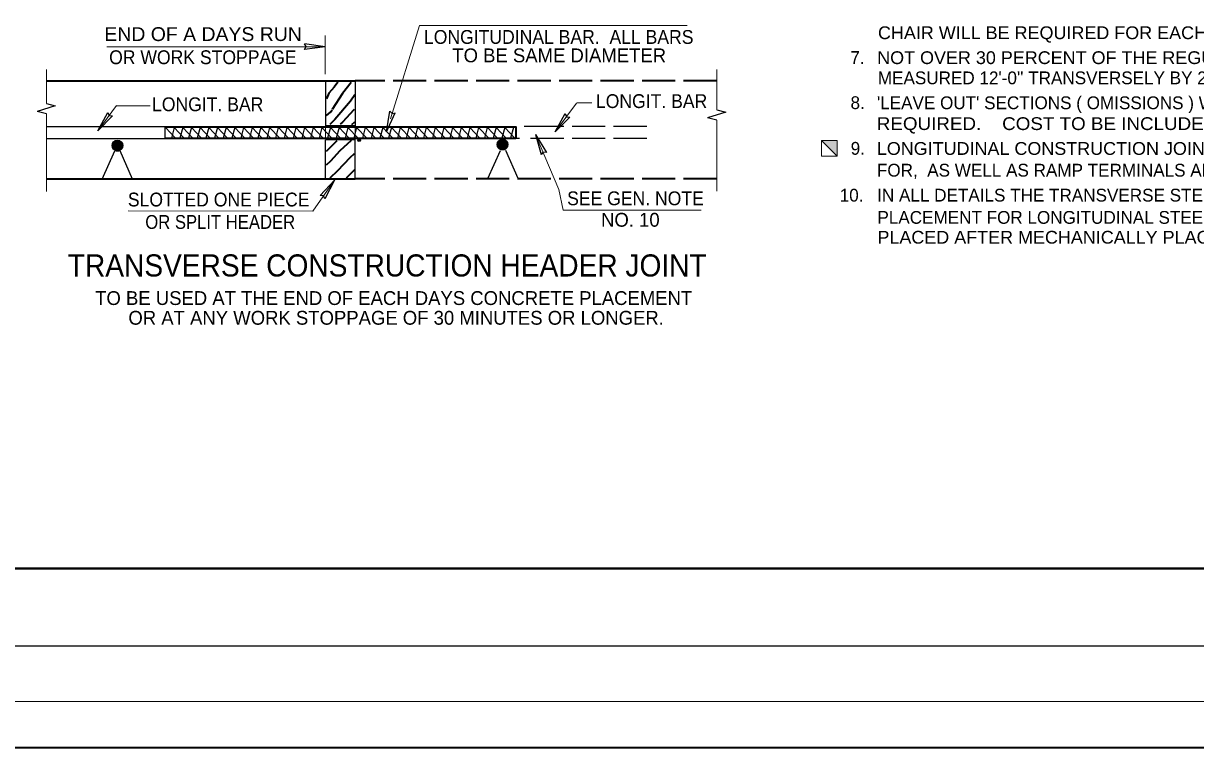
# Model space of a CAD drawing. Extents: x 34107 to 34476, y -21997 to -21727.
# Drawn here: x 34205.6 to 34311.6, y -21997.5 to -21932 of the extents above; entities that cross this region are included whole.
import ezdxf

# ---------------------------------------------------------------- set-up
doc = ezdxf.new("R2010")
doc.units = 0
doc.header["$LTSCALE"] = 0.5
doc.header["$PDMODE"] = 32
doc.header["$PDSIZE"] = 0.25
doc.linetypes.add('LONG_DASHED', pattern=[7.5, 6, -1.5])
doc.layers.add('1', color=7, linetype='Continuous', lineweight=25)

msp = doc.modelspace()

# ---------------------------------------------------------------- hatches: boundary and pattern name
at = {"layer": '1'}
msp.add_hatch(color=256, dxfattribs=at).paths.add_polyline_path([(34277.756, -21942.5956), (34279.1987, -21944.0408), (34279.1987, -21942.5956)])

# ---------------------------------------------------------------- linework, layer by layer
at = {"layer": '1', "lineweight": 13}
for p, q in [((34232.9225, -21936.6134), (34232.9225, -21933.115)), ((34232.9225, -21934.1305), (34213.1878, -21934.1305)), ((34207.7198, -21939.2548), (34207.7198, -21936.2028)), ((34268.3075, -21939.8414), (34268.3075, -21936.2027)), ((34212.3652, -21941.7228), (34214.0682, -21939.4605)), ((34214.0792, -21939.462), (34217.0948, -21939.462)), ((34253.6877, -21941.8353), (34255.6364, -21939.2463)), ((34255.6477, -21939.2143), (34257.0019, -21939.2143)), ((34207.7198, -21940.1977), (34207.7198, -21947.2192)), ((34232.9535, -21941.2563), (34235.6212, -21941.2563)), ((34268.3075, -21940.7843), (34268.3075, -21947.1783)), ((34232.9353, -21942.5456), (34235.6078, -21942.5456)), ((34254.4184, -21948.9128), (34266.8841, -21948.9128))]:
    msp.add_line(p, q, dxfattribs=at)
at = {"layer": '1'}
for p, q in [((34232.9225, -21934.1303), (34231.0492, -21933.8729)), ((34232.9225, -21934.1303), (34231.0492, -21934.3877)), ((34232.9353, -21937.2324), (34232.9353, -21938.1516)), ((34235.6212, -21937.2288), (34235.6212, -21941.2867)), ((34232.9353, -21938.0387), (34232.9353, -21941.2563)), ((34207.7198, -21940.1977), (34206.8885, -21939.9758)), ((34212.3662, -21941.7231), (34213.2872, -21940.0717)), ((34212.3662, -21941.7231), (34213.6985, -21940.3812)), ((34238.4497, -21941.8211), (34238.7592, -21939.9556)), ((34238.4497, -21941.8211), (34239.2508, -21940.1082)), ((34253.6887, -21941.8356), (34254.6096, -21940.184)), ((34253.6887, -21941.8356), (34255.0208, -21940.4936)), ((34207.7198, -21941.3552), (34250.161, -21941.3552)), ((34218.4884, -21941.4303), (34219.4002, -21942.3938)), ((34219.2638, -21941.4303), (34219.0167, -21942.3938)), ((34219.2638, -21941.4303), (34220.1755, -21942.3938)), ((34220.0393, -21941.4303), (34219.7921, -21942.3938)), ((34220.0477, -21941.4388), (34220.9593, -21942.4023)), ((34220.8231, -21941.4388), (34220.5759, -21942.4023)), ((34220.8315, -21941.4388), (34221.7432, -21942.4023)), ((34221.6069, -21941.4388), (34221.3597, -21942.4023)), ((34221.6153, -21941.4388), (34222.5271, -21942.4023)), ((34222.3907, -21941.4388), (34222.1436, -21942.4023)), ((34222.3992, -21941.4388), (34223.3109, -21942.4023)), ((34223.1746, -21941.4388), (34222.9275, -21942.4023)), ((34223.1831, -21941.4303), (34224.0948, -21942.3938)), ((34223.9585, -21941.4303), (34223.7114, -21942.3938)), ((34223.967, -21941.4303), (34224.8787, -21942.3938)), ((34224.7423, -21941.4303), (34224.4952, -21942.3938)), ((34224.7508, -21941.4303), (34225.6625, -21942.3938)), ((34225.5262, -21941.4303), (34225.2791, -21942.3938)), ((34225.5347, -21941.4303), (34226.4463, -21942.3938)), ((34226.3101, -21941.4303), (34226.0629, -21942.3938)), ((34226.3125, -21941.4391), (34227.2242, -21942.4026)), ((34227.0879, -21941.4391), (34226.8408, -21942.4026)), ((34227.105, -21941.4391), (34228.0167, -21942.4026)), ((34227.8804, -21941.4391), (34227.6332, -21942.4026)), ((34227.8973, -21941.4391), (34228.8091, -21942.4026)), ((34228.6727, -21941.4391), (34228.4257, -21942.4026)), ((34228.6897, -21941.4306), (34229.6014, -21942.3941)), ((34229.4652, -21941.4306), (34229.218, -21942.3941)), ((34229.4821, -21941.4306), (34230.3938, -21942.3941)), ((34230.2575, -21941.4306), (34230.0103, -21942.3941)), ((34230.2659, -21941.4306), (34231.1777, -21942.3941)), ((34231.0413, -21941.4306), (34230.7942, -21942.3941)), ((34231.0497, -21941.4306), (34231.9615, -21942.3941)), ((34231.8252, -21941.4306), (34231.578, -21942.3941)), ((34231.8337, -21941.4306), (34232.7454, -21942.3941)), ((34232.6091, -21941.4306), (34232.362, -21942.3941)), ((34232.6123, -21941.422), (34233.524, -21942.3855)), ((34233.3878, -21941.422), (34233.1406, -21942.3855)), ((34233.3962, -21941.439), (34234.308, -21942.4025)), ((34234.1717, -21941.439), (34233.9245, -21942.4025)), ((34234.1801, -21941.4305), (34235.0918, -21942.394)), ((34234.9555, -21941.4305), (34234.7083, -21942.394)), ((34234.9725, -21941.4305), (34235.8842, -21942.394)), ((34235.7478, -21941.4305), (34235.5007, -21942.394)), ((34235.7563, -21941.439), (34236.668, -21942.4025)), ((34236.5317, -21941.439), (34236.2846, -21942.4025)), ((34236.5487, -21941.4305), (34237.4604, -21942.394)), ((34237.3241, -21941.4305), (34237.0769, -21942.394)), ((34237.341, -21941.4305), (34238.2527, -21942.394)), ((34238.1164, -21941.4305), (34237.8693, -21942.394)), ((34238.125, -21941.4305), (34239.0367, -21942.394)), ((34238.9003, -21941.4305), (34238.6532, -21942.394)), ((34238.9117, -21941.4302), (34239.8235, -21942.3937)), ((34239.6872, -21941.4302), (34239.44, -21942.3937)), ((34239.7041, -21941.4302), (34240.6158, -21942.3937)), ((34240.4795, -21941.4302), (34240.2324, -21942.3937)), ((34240.4965, -21941.4217), (34241.4082, -21942.3852)), ((34241.2719, -21941.4217), (34241.0247, -21942.3852)), ((34241.2803, -21941.4302), (34242.192, -21942.3937)), ((34242.0557, -21941.4302), (34241.8086, -21942.3937)), ((34242.0727, -21941.4217), (34242.9845, -21942.3852)), ((34242.8482, -21941.4217), (34242.6011, -21942.3852)), ((34242.8566, -21941.4302), (34243.7683, -21942.3937)), ((34243.632, -21941.4302), (34243.3849, -21942.3937)), ((34243.6405, -21941.4302), (34244.5522, -21942.3937)), ((34244.4158, -21941.4302), (34244.1687, -21942.3937)), ((34244.4243, -21941.4302), (34245.336, -21942.3937)), ((34245.1997, -21941.4302), (34244.9526, -21942.3937)), ((34245.2113, -21941.4299), (34246.123, -21942.3934)), ((34245.9867, -21941.4299), (34245.7395, -21942.3934)), ((34245.9951, -21941.4385), (34246.9068, -21942.402)), ((34246.7705, -21941.4385), (34246.5233, -21942.402)), ((34246.7875, -21941.4299), (34247.6992, -21942.3934)), ((34247.5628, -21941.4299), (34247.3158, -21942.3934)), ((34247.5798, -21941.4299), (34248.4916, -21942.3934)), ((34248.3553, -21941.4299), (34248.1081, -21942.3934)), ((34248.3637, -21941.4299), (34249.2755, -21942.3934)), ((34249.1392, -21941.4299), (34248.892, -21942.3934)), ((34249.1476, -21941.4299), (34250.0593, -21942.3934)), ((34249.923, -21941.4299), (34249.6759, -21942.3934)), ((34268.3075, -21940.7843), (34267.4762, -21940.5625)), ((34207.7198, -21942.4306), (34250.1411, -21942.4306)), ((34213.8641, -21942.6681), (34214.4147, -21942.6681)), ((34213.9207, -21942.6343), (34214.358, -21942.6343)), ((34214.0214, -21942.5968), (34214.2573, -21942.5968)), ((34232.9353, -21946.0823), (34232.9353, -21942.5608)), ((34235.6212, -21946.0823), (34235.6212, -21942.5304)), ((34248.5813, -21942.6489), (34249.3084, -21942.6489)), ((34248.6101, -21942.6189), (34249.2796, -21942.6189)), ((34248.6445, -21942.5889), (34249.2452, -21942.5889)), ((34248.6869, -21942.5589), (34249.2028, -21942.5589)), ((34248.7507, -21942.5251), (34249.1389, -21942.5251)), ((34248.8438, -21942.4951), (34249.0458, -21942.4951)), ((34251.9357, -21942.0653), (34252.9032, -21943.69)), ((34251.9357, -21942.0653), (34252.4293, -21943.8907)), ((34212.7706, -21946.0968), (34213.895, -21943.555)), ((34213.6557, -21943.051), (34214.6231, -21943.051)), ((34213.6558, -21943.0847), (34214.6229, -21943.0847)), ((34213.6583, -21943.0134), (34214.6204, -21943.0134)), ((34213.6583, -21943.1185), (34214.6204, -21943.1185)), ((34213.6625, -21943.1485), (34214.6162, -21943.1485)), ((34213.6639, -21942.9759), (34214.6148, -21942.9759)), ((34213.6687, -21943.1786), (34214.6101, -21943.1786)), ((34213.6706, -21942.9458), (34214.6082, -21942.9458)), ((34213.6769, -21943.2086), (34214.6018, -21943.2086)), ((34213.6794, -21942.9158), (34214.5993, -21942.9158)), ((34213.6887, -21943.2423), (34214.5901, -21943.2423)), ((34213.6903, -21942.8858), (34214.5884, -21942.8858)), ((34213.7016, -21943.2723), (34214.5772, -21943.2723)), ((34213.7036, -21942.8557), (34214.5752, -21942.8557)), ((34213.7171, -21943.3024), (34214.5617, -21943.3024)), ((34213.7193, -21942.8257), (34214.5594, -21942.8257)), ((34213.7353, -21943.3324), (34214.5434, -21943.3324)), ((34213.7407, -21942.7919), (34214.5382, -21942.7919)), ((34213.7568, -21943.3625), (34214.522, -21943.3625)), ((34213.763, -21942.7619), (34214.5157, -21942.7619)), ((34213.7822, -21943.3925), (34214.4966, -21943.3925)), ((34213.7894, -21942.7319), (34214.4893, -21942.7319)), ((34213.8203, -21943.43), (34214.4583, -21943.43)), ((34213.8207, -21942.7019), (34214.458, -21942.7019)), ((34213.8692, -21943.4676), (34214.4095, -21943.4676)), ((34213.9278, -21943.5013), (34214.3509, -21943.5013)), ((34214.0203, -21943.5352), (34214.2584, -21943.5352)), ((34215.5082, -21946.0968), (34214.3838, -21943.555)), ((34247.6249, -21946.048), (34248.7493, -21943.5061)), ((34248.4609, -21942.9755), (34249.4287, -21942.9755)), ((34248.4617, -21942.9417), (34249.428, -21942.9417)), ((34248.4623, -21943.0055), (34249.4273, -21943.0055)), ((34248.4642, -21942.9117), (34249.4254, -21942.9117)), ((34248.4656, -21943.0356), (34249.4241, -21943.0356)), ((34248.4688, -21942.8817), (34249.421, -21942.8817)), ((34248.4708, -21943.0656), (34249.4189, -21943.0656)), ((34248.4752, -21942.8517), (34249.4144, -21942.8517)), ((34248.4779, -21943.0956), (34249.4118, -21943.0956)), ((34248.4849, -21942.8178), (34249.4048, -21942.8178)), ((34248.4872, -21943.1257), (34249.4025, -21943.1257)), ((34248.4973, -21942.7842), (34249.3923, -21942.7842)), ((34248.5018, -21943.1632), (34249.3878, -21943.1632)), ((34248.5148, -21942.7466), (34249.3749, -21942.7466)), ((34248.5203, -21943.2007), (34249.3693, -21943.2007)), ((34248.5362, -21942.7091), (34249.3534, -21942.7091)), ((34248.5407, -21943.2345), (34249.349, -21943.2345)), ((34248.557, -21942.679), (34249.3327, -21942.679)), ((34248.5651, -21943.2683), (34249.3246, -21943.2683)), ((34248.5908, -21943.2983), (34249.2988, -21943.2983)), ((34248.6214, -21943.3283), (34249.2683, -21943.3283)), ((34248.6583, -21943.3583), (34249.2314, -21943.3583)), ((34248.7112, -21943.3922), (34249.1785, -21943.3922)), ((34248.7767, -21943.4222), (34249.1131, -21943.4222)), ((34248.9343, -21943.4522), (34248.9554, -21943.4522)), ((34250.3625, -21946.048), (34249.2381, -21943.5061)), ((34233.7564, -21946.2081), (34232.4713, -21947.5951)), ((34233.7564, -21946.2081), (34232.893, -21947.8903))]:
    msp.add_line(p, q, dxfattribs=at)
at = {"layer": '1', "lineweight": 35}
for p, q in [((34207.7198, -21937.2288), (34235.6188, -21937.2288)), ((34235.5569, -21940.9469), (34235.2853, -21941.1912)), ((34250.1411, -21941.3553), (34250.1411, -21942.4306)), ((34233.9653, -21942.6472), (34233.0021, -21943.6104)), ((34235.5553, -21945.2566), (34234.8017, -21946.0168)), ((34207.7198, -21946.0823), (34235.6228, -21946.0823))]:
    msp.add_line(p, q, dxfattribs=at)
at = {"layer": '1', "linetype": 'LONG_DASHED', "lineweight": 35}
for p, q in [((34268.3075, -21937.2288), (34235.6402, -21937.2288)), ((34268.3075, -21946.0823), (34235.6212, -21946.0823))]:
    msp.add_line(p, q, dxfattribs=at)
at = {"layer": '1', "linetype": 'LONG_DASHED', "lineweight": 13}
for p, q in [((34232.9353, -21941.2714), (34232.9353, -21942.5001)), ((34235.6212, -21942.5456), (34235.6212, -21941.226))]:
    msp.add_line(p, q, dxfattribs=at)
at = {"layer": '1', "linetype": 'LONG_DASHED'}
for p, q in [((34253.8986, -21941.3552), (34250.1898, -21941.3552)), ((34261.9724, -21941.3552), (34254.2178, -21941.3552)), ((34250.4844, -21942.4306), (34250.182, -21942.4306)), ((34261.9724, -21942.4306), (34250.7423, -21942.4306))]:
    msp.add_line(p, q, dxfattribs=at)
at = {"layer": '1', "lineweight": 35}
msp.add_lwpolyline([(34106.7014, -21997.4869), (34476.373, -21997.4869), (34476.373, -21727.2399), (34106.7014, -21727.2399)], close=True, dxfattribs=at)
at = {"layer": '1', "lineweight": 13}
for points in [[(34471.0532, -21993.3173), (34111.0533, -21993.3173), (34111.0533, -21763.3175), (34471.0532, -21763.3175)], [(34277.756, -21942.5956), (34279.1987, -21942.5956), (34279.1987, -21944.0408), (34277.756, -21944.0408)], [(34277.756, -21942.5956), (34279.1987, -21944.0408), (34279.1987, -21942.5956)]]:
    msp.add_lwpolyline(points, close=True, dxfattribs=at)
at = {"layer": '1'}
for points in [[(34471.0791, -21768.2913), (34126.0792, -21768.2913), (34126.0792, -21988.2912), (34471.0532, -21988.2912)], [(34231.0492, -21934.3877), (34231.1942, -21934.1277), (34231.0492, -21933.8729)], [(34207.7198, -21939.2548), (34208.5255, -21939.4698), (34206.8885, -21939.9758)], [(34213.2872, -21940.0717), (34213.4077, -21940.3438), (34213.6985, -21940.3812)], [(34238.7592, -21939.9556), (34238.9647, -21940.1711), (34239.2508, -21940.1082)], [(34254.6096, -21940.184), (34254.7302, -21940.4562), (34255.0208, -21940.4936)], [(34268.3075, -21939.8414), (34269.1132, -21940.0564), (34267.4762, -21940.5625)], [(34252.9032, -21943.69), (34252.6073, -21943.6579), (34252.4293, -21943.8907)], [(34232.893, -21947.8903), (34232.763, -21947.6225), (34232.4713, -21947.5951)]]:
    msp.add_lwpolyline(points, dxfattribs=at)
at = {"layer": '1', "lineweight": 40}
msp.add_lwpolyline([(34140.6042, -21981.2803), (34140.6182, -21776.2912), (34466.0791, -21776.2913), (34466.0791, -21981.2912), (34140.5294, -21981.2912)], dxfattribs=at)
at = {"layer": '1', "lineweight": 13}
for points in [[(34238.8223, -21940.6475), (34241.4377, -21932.2197), (34265.6397, -21932.2197)], [(34251.9365, -21942.0647), (34254.0374, -21947.0257), (34254.4184, -21948.9128)], [(34233.7573, -21946.2082), (34231.8123, -21948.9868), (34215.1075, -21948.9817)]]:
    msp.add_lwpolyline(points, dxfattribs=at)
at = {"layer": '1', "lineweight": 35}
for points in [[(34234.0517, -21937.3219), (34233.7419, -21937.7867), (34233.2531, -21938.3243), (34233.0267, -21938.8417)], [(34235.2682, -21937.3687), (34234.4752, -21938.3733), (34233.539, -21939.8202)], [(34235.5818, -21938.4879), (34235.2084, -21939.0576), (34233.7908, -21940.7197), (34233.3388, -21941.1715)], [(34233.0404, -21940.3587), (34233.3997, -21940.0353), (34233.5358, -21939.8249)], [(34235.548, -21939.783), (34235.5017, -21939.8398), (34234.4752, -21940.9641), (34234.2846, -21941.1308)], [(34235.2537, -21942.6171), (34234.2307, -21943.555), (34233.3997, -21944.4837), (34232.9957, -21944.8475)], [(34235.5319, -21943.8197), (34235.1596, -21944.1905), (34234.0352, -21945.3637), (34233.35, -21946.006)]]:
    msp.add_lwpolyline(points, dxfattribs=at)
at = {"layer": '1'}
msp.add_lwpolyline([(34218.4695, -21941.4043), (34250.1018, -21941.4043), (34250.1018, -21942.3898), (34218.4695, -21942.3898)], close=True, dxfattribs=at)
for centre in [(34214.1394, -21943.0661), (34248.9448, -21942.9684)]:
    msp.add_circle(centre, 0.4839, dxfattribs=at)
msp.add_point((34235.9905, -21942.5772), dxfattribs=at)

# ---------------------------------------------------------------- texts
for s, height, width, p in [('END OF A DAYS RUN', 1.25, 1.05, (34212.9624, -21933.6177)), ('LONGITUDINAL BAR.  ALL BARS', 1.25, 0.95, (34241.8442, -21933.8754)), ('CHAIR WILL BE REQUIRED FOR EACH 16 SQUARE FEET OF PAVEMENT.', 1.155, 1.05, (34282.8748, -21933.4471)), ('OR WORK STOPPAGE', 1.25, 0.95, (34213.3924, -21935.7088)), ('NOT OVER 30 PERCENT OF THE REGULAR LONGITUDINAL STEEL SHALL BE SPLICES WITHIN ANY GIVEN AREA', 1.155, 1.05, (34282.8024, -21935.7007)), ('LONGIT. BAR', 1.25, 0.95, (34257.3867, -21939.6746)), ('LONGIT. BAR', 1.25, 0.95, (34217.2701, -21939.9613)), ('REQUIRED.    COST TO BE INCLUDED IN OTHER ITEMS OF WORK.', 1.155, 1.1, (34282.7666, -21941.6646)), ('LONGITUDINAL CONSTRUCTION JOINT IS TO BE USED ON PAVEMENT EDGES WHERE TIED SHOULDERS ARE CALLED ', 1.155, 1.05, (34282.7694, -21943.9091)), ('SLOTTED ONE PIECE', 1.25, 0.95, (34215.0854, -21948.5721)), ('SEE GEN. NOTE', 1.25, 0.95, (34254.7809, -21948.4624)), ('OR SPLIT HEADER', 1.25, 0.9, (34216.6597, -21950.6009)), ('PLACED AFTER MECHANICALLY PLACED LONGITUDINAL STEEL WILL BE PLACED ON TOP OF THE LONGITUDINAL STEEL.', 1.155, 1.05, (34282.8253, -21951.9342)), ('TRANSVERSE CONSTRUCTION HEADER JOINT', 2, 0.95, (34209.6565, -21954.9042))]:
    msp.add_text(s, height=height, dxfattribs=dict(at, width=width)).set_placement(p)
for s, height, p in [('TO BE SAME DIAMETER', 1.25, (34244.4045, -21935.5388)), ('7.', 1.155, (34280.379, -21935.6848)), ("MEASURED 12'-0'' TRANSVERSELY BY 2'-6'' LONGITUDINALLY.", 1.155, (34282.8628, -21937.5259)), ('8.', 1.155, (34280.3939, -21939.7675)), ("'LEAVE OUT' SECTIONS ( OMISSIONS ) WILL NOT BE PERMITTED.   TEMPORARY BRIDGES WILL BE USED WHERE", 1.155, (34282.7798, -21939.7782)), ('9.', 1.155, (34280.408, -21943.8983)), ('FOR,  AS WELL AS RAMP TERMINALS AND STREET INTERSECTIONS,  UNLESS OTHERWISE NOTED.', 1.155, (34282.7767, -21945.8721)), ('10.', 1.155, (34279.4158, -21948.1321)), ('IN ALL DETAILS THE TRANSVERSE STEEL IS SHOWN BELOW THE LONGITUDINAL STEEL.  THIS IS THE RECOMMENDED', 1.155, (34282.8009, -21948.1289)), ('PLACEMENT FOR LONGITUDINAL STEEL SUPPORTED ON TRANSVERSE STEEL & CHAIR ASSEMBLIES.  TRANSVERSE STEEL', 1.155, (34282.8247, -21950.1398)), ('NO. 10', 1.25, (34257.8483, -21950.4035)), ('TO BE USED AT THE END OF EACH DAYS CONCRETE PLACEMENT ', 1.25, (34212.1279, -21957.4797)), ('OR AT ANY WORK STOPPAGE OF 30 MINUTES OR LONGER.', 1.25, (34215.1337, -21959.2624))]:
    msp.add_text(s, height=height, dxfattribs=at).set_placement(p)

doc.saveas('drawing.dxf')
